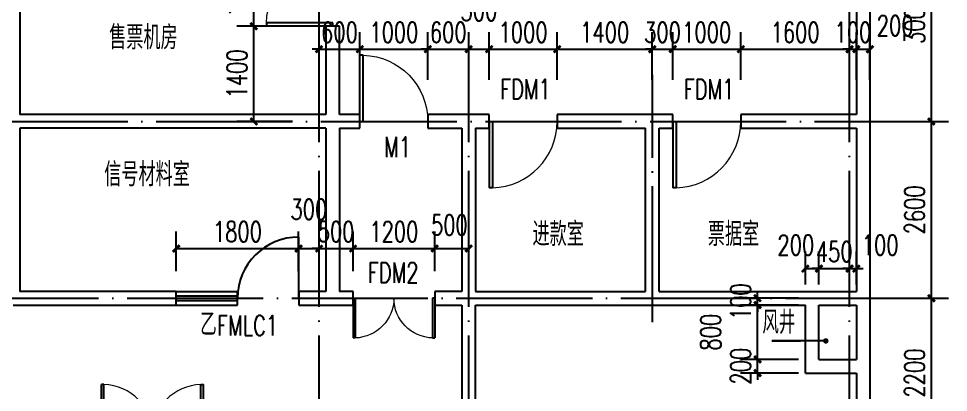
# Model space of a CAD drawing. Extents: x 63793 to 231107, y 20849 to 337643.
# Drawn here: x 154181 to 167852, y 228646 to 234144 of the extents above; entities that cross this region are included whole.
import ezdxf

# ---------------------------------------------------------------- set-up
doc = ezdxf.new("R2010")
doc.units = 0
doc.header["$LTSCALE"] = 1000
doc.header["$MEASUREMENT"] = 0
doc.linetypes.add('DOTE', pattern=[2.42, 2, -0.2, 0.02, -0.2])
for name, color, linetype in [('DIM_LEAD', 3, 'Continuous'), ('DOOR_FIRE', 4, 'Continuous'), ('DOTE', 1, 'DOTE'), ('PUB_DIM', 3, 'Continuous'), ('PUB_TEXT', 7, 'Continuous'), ('WALL', 2, 'Continuous'), ('WINDOW', 4, 'Continuous'), ('WINDOW_TEXT', 7, 'Continuous')]:
    doc.layers.add(name, color=color, linetype=linetype)
doc.styles.add('_TCH_DIM', font='SIMPLEX', dxfattribs={"bigfont": 'GBCBIG'})
doc.styles.add('_TCH_DIM_T3', font='SIMPLEX', dxfattribs={"width": 0.705882, "bigfont": 'GBCBIG'})
doc.styles.add('_TCH_WINDOW', font='SIMPLEX', dxfattribs={"height": 3.5, "bigfont": 'GBCBIG'})
doc.styles.get("Standard").update_dxf_attribs({"font": 'gbenor.shx', "bigfont": 'gbcbig.shx'})
doc.dimstyles.new('_TCH_ARCH&&100', dxfattribs={"dimtxt": 297.5, "dimasz": 100, "dimexe": 250, "dimexo": 300, "dimgap": 100, "dimtad": 1, "dimdec": 0, "dimzin": 0, "dimdsep": 46, "dimtxsty": '_TCH_DIM_T3', "dimblk": 'ARCHTICK', "dimcen": 0.09, "dimclrt": 7, "dimazin": 2, "dimtfac": 1, "dimtdec": 0, "dimtix": 1, "dimtmove": 2, "dimatfit": 3, "dimfxl": 0, "dimtolj": 1, "dimtzin": 0, "dimarcsym": 0})

# ---------------------------------------------------------------- blocks, each defined once
blk = doc.blocks.new('_ArchTick')
at = {"color": 0, "linetype": 'ByBlock', "const_width": 0.4}
blk.add_lwpolyline([(-0.5, -0.5), (0.5, 0.5)], dxfattribs=at)
blk = doc.blocks.new('*D632')
at = {"layer": 'Defpoints', "color": 0, "transparency": 16777216}
for p in [(165046, 229131), (165949, 229131), (165949, 228931)]:
    blk.add_point(p, dxfattribs=at)
at = {"layer": 'PUB_DIM', "color": 0, "lineweight": -2, "transparency": 16777216}
for p, q in [((165649, 229131), (164796, 229131)), ((165046, 229131), (165046, 229231)), ((165046, 228931), (165046, 229131)), ((165649, 228931), (164796, 228931)), ((165046, 228931), (165046, 228831))]:
    blk.add_line(p, q, dxfattribs=at)
at = {"layer": 'PUB_DIM', "color": 0, "lineweight": -2, "transparency": 16777216, "xscale": 100, "yscale": 100, "zscale": 100}
for p, rotation in [((165046, 229131), 270), ((165046, 228931), 90)]:
    blk.add_blockref('_ArchTick', p, dxfattribs=dict(at, rotation=rotation))
at = {"layer": 'PUB_DIM', "color": 7, "transparency": 16777216, "insert": (164797, 229031), "char_height": 297.5, "attachment_point": 5, "rotation": 90, "style": '_TCH_DIM_T3'}
blk.add_mtext('\\A1;200', dxfattribs=at)
blk = doc.blocks.new('*D633')
at = {"layer": 'Defpoints', "color": 0, "transparency": 16777216}
for p in [(165046, 229931), (165949, 229931), (165949, 229131)]:
    blk.add_point(p, dxfattribs=at)
at = {"layer": 'PUB_DIM', "color": 0, "lineweight": -2, "transparency": 16777216}
for p, q in [((165649, 229931), (164796, 229931)), ((165046, 229131), (165046, 229931)), ((165649, 229131), (164796, 229131))]:
    blk.add_line(p, q, dxfattribs=at)
at = {"layer": 'PUB_DIM', "color": 0, "lineweight": -2, "transparency": 16777216, "xscale": 100, "yscale": 100, "zscale": 100}
for p, rotation in [((165046, 229931), 90), ((165046, 229131), 270)]:
    blk.add_blockref('_ArchTick', p, dxfattribs=dict(at, rotation=rotation))
at = {"layer": 'PUB_DIM', "color": 7, "transparency": 16777216, "insert": (164356, 229531), "char_height": 297.5, "attachment_point": 5, "rotation": 90, "style": '_TCH_DIM_T3'}
blk.add_mtext('\\A1;800', dxfattribs=at)
blk = doc.blocks.new('*D634')
at = {"layer": 'Defpoints', "color": 0, "transparency": 16777216}
for p in [(165046, 230031), (165949, 230031), (165949, 229931)]:
    blk.add_point(p, dxfattribs=at)
at = {"layer": 'PUB_DIM', "color": 0, "lineweight": -2, "transparency": 16777216}
for p, q in [((165046, 230031), (165046, 230131)), ((165649, 230031), (164796, 230031)), ((165046, 229931), (165046, 230031)), ((165649, 229931), (164796, 229931)), ((165046, 229931), (165046, 229831))]:
    blk.add_line(p, q, dxfattribs=at)
at = {"layer": 'PUB_DIM', "color": 0, "lineweight": -2, "transparency": 16777216, "xscale": 100, "yscale": 100, "zscale": 100}
for p, rotation in [((165046, 230031), 270), ((165046, 229931), 90)]:
    blk.add_blockref('_ArchTick', p, dxfattribs=dict(at, rotation=rotation))
at = {"layer": 'PUB_DIM', "color": 7, "transparency": 16777216, "insert": (164797, 229981), "char_height": 297.5, "attachment_point": 5, "rotation": 90, "style": '_TCH_DIM_T3'}
blk.add_mtext('\\A1;100', dxfattribs=at)
blk = doc.blocks.new('*D635')
at = {"layer": 'Defpoints', "color": 0, "transparency": 16777216}
for p in [(165949, 230467), (165749, 229931), (165949, 229931)]:
    blk.add_point(p, dxfattribs=at)
at = {"layer": 'PUB_DIM', "color": 0, "lineweight": -2, "transparency": 16777216}
for p, q in [((165749, 230231), (165749, 230717)), ((165949, 230231), (165949, 230717)), ((165749, 230467), (165949, 230467))]:
    blk.add_line(p, q, dxfattribs=at)
at = {"layer": 'PUB_DIM', "color": 0, "lineweight": -2, "transparency": 16777216, "xscale": 100, "yscale": 100, "zscale": 100, "rotation": 180}
blk.add_blockref('_ArchTick', (165749, 230467), dxfattribs=at)
at = {"layer": 'PUB_DIM', "color": 0, "lineweight": -2, "transparency": 16777216, "xscale": 100, "yscale": 100, "zscale": 100}
blk.add_blockref('_ArchTick', (165949, 230467), dxfattribs=at)
at = {"layer": 'PUB_DIM', "color": 7, "transparency": 16777216, "insert": (165609, 230812), "char_height": 297.5, "attachment_point": 5, "style": '_TCH_DIM_T3'}
blk.add_mtext('\\A1;200', dxfattribs=at)
blk = doc.blocks.new('*D636')
at = {"layer": 'Defpoints', "color": 0, "transparency": 16777216}
for p in [(166399, 230467), (165949, 229931), (166399, 229931)]:
    blk.add_point(p, dxfattribs=at)
at = {"layer": 'PUB_DIM', "color": 0, "lineweight": -2, "transparency": 16777216}
for p, q in [((165949, 230231), (165949, 230717)), ((166399, 230231), (166399, 230717)), ((165949, 230467), (165849, 230467)), ((165949, 230467), (166399, 230467)), ((166399, 230467), (166499, 230467))]:
    blk.add_line(p, q, dxfattribs=at)
at = {"layer": 'PUB_DIM', "color": 0, "lineweight": -2, "transparency": 16777216, "xscale": 100, "yscale": 100, "zscale": 100}
blk.add_blockref('_ArchTick', (165949, 230467), dxfattribs=at)
at = {"layer": 'PUB_DIM', "color": 0, "lineweight": -2, "transparency": 16777216, "xscale": 100, "yscale": 100, "zscale": 100, "rotation": 180}
blk.add_blockref('_ArchTick', (166399, 230467), dxfattribs=at)
at = {"layer": 'PUB_DIM', "color": 7, "transparency": 16777216, "insert": (166174, 230716), "char_height": 297.5, "attachment_point": 5, "style": '_TCH_DIM_T3'}
blk.add_mtext('\\A1;450', dxfattribs=at)
blk = doc.blocks.new('*D637')
at = {"layer": 'Defpoints', "color": 0, "transparency": 16777216}
for p in [(166499, 230467), (166399, 229931), (166499, 229931)]:
    blk.add_point(p, dxfattribs=at)
at = {"layer": 'PUB_DIM', "color": 0, "lineweight": -2, "transparency": 16777216}
for p, q in [((166399, 230231), (166399, 230717)), ((166499, 230231), (166499, 230717)), ((166399, 230467), (166299, 230467)), ((166399, 230467), (166499, 230467)), ((166499, 230467), (166599, 230467))]:
    blk.add_line(p, q, dxfattribs=at)
at = {"layer": 'PUB_DIM', "color": 0, "lineweight": -2, "transparency": 16777216, "xscale": 100, "yscale": 100, "zscale": 100}
blk.add_blockref('_ArchTick', (166399, 230467), dxfattribs=at)
at = {"layer": 'PUB_DIM', "color": 0, "lineweight": -2, "transparency": 16777216, "xscale": 100, "yscale": 100, "zscale": 100, "rotation": 180}
blk.add_blockref('_ArchTick', (166499, 230467), dxfattribs=at)
at = {"layer": 'PUB_DIM', "color": 7, "transparency": 16777216, "insert": (166849, 230812), "char_height": 297.5, "attachment_point": 5, "style": '_TCH_DIM_T3'}
blk.add_mtext('\\A1;100', dxfattribs=at)
blk = doc.blocks.new('*D1128')
at = {"layer": 'Defpoints', "color": 0, "transparency": 16777216}
for p in [(158299, 230762), (156499, 230131), (158299, 230131)]:
    blk.add_point(p, dxfattribs=at)
at = {"layer": 'PUB_DIM', "color": 0, "lineweight": -2, "transparency": 16777216}
for p, q in [((156499, 230431), (156499, 231012)), ((158299, 230431), (158299, 231012)), ((156499, 230762), (158299, 230762))]:
    blk.add_line(p, q, dxfattribs=at)
at = {"layer": 'PUB_DIM', "color": 0, "lineweight": -2, "transparency": 16777216, "xscale": 100, "yscale": 100, "zscale": 100, "rotation": 180}
blk.add_blockref('_ArchTick', (156499, 230762), dxfattribs=at)
at = {"layer": 'PUB_DIM', "color": 0, "lineweight": -2, "transparency": 16777216, "xscale": 100, "yscale": 100, "zscale": 100}
blk.add_blockref('_ArchTick', (158299, 230762), dxfattribs=at)
at = {"layer": 'PUB_DIM', "color": 7, "transparency": 16777216, "insert": (157399, 231011), "char_height": 297.5, "attachment_point": 5, "style": '_TCH_DIM_T3'}
blk.add_mtext('\\A1;1800', dxfattribs=at)
blk = doc.blocks.new('*D1129')
at = {"layer": 'Defpoints', "color": 0, "transparency": 16777216}
for p in [(158599, 230762), (158299, 230131), (158599, 230131)]:
    blk.add_point(p, dxfattribs=at)
at = {"layer": 'PUB_DIM', "color": 0, "lineweight": -2, "transparency": 16777216}
for p, q in [((158299, 230431), (158299, 231012)), ((158599, 230431), (158599, 231012)), ((158299, 230762), (158599, 230762))]:
    blk.add_line(p, q, dxfattribs=at)
at = {"layer": 'PUB_DIM', "color": 0, "lineweight": -2, "transparency": 16777216, "xscale": 100, "yscale": 100, "zscale": 100, "rotation": 180}
blk.add_blockref('_ArchTick', (158299, 230762), dxfattribs=at)
at = {"layer": 'PUB_DIM', "color": 0, "lineweight": -2, "transparency": 16777216, "xscale": 100, "yscale": 100, "zscale": 100}
blk.add_blockref('_ArchTick', (158599, 230762), dxfattribs=at)
at = {"layer": 'PUB_DIM', "color": 7, "transparency": 16777216, "insert": (158449, 231337), "char_height": 297.5, "attachment_point": 5, "style": '_TCH_DIM_T3'}
blk.add_mtext('\\A1;300', dxfattribs=at)
blk = doc.blocks.new('*D1130')
at = {"layer": 'Defpoints', "color": 0, "transparency": 16777216}
for p in [(159099, 230762), (158599, 230131), (159099, 230131)]:
    blk.add_point(p, dxfattribs=at)
at = {"layer": 'PUB_DIM', "color": 0, "lineweight": -2, "transparency": 16777216}
for p, q in [((158599, 230431), (158599, 231012)), ((159099, 230431), (159099, 231012)), ((158599, 230762), (158499, 230762)), ((158599, 230762), (159099, 230762)), ((159099, 230762), (159199, 230762))]:
    blk.add_line(p, q, dxfattribs=at)
at = {"layer": 'PUB_DIM', "color": 0, "lineweight": -2, "transparency": 16777216, "xscale": 100, "yscale": 100, "zscale": 100}
blk.add_blockref('_ArchTick', (158599, 230762), dxfattribs=at)
at = {"layer": 'PUB_DIM', "color": 0, "lineweight": -2, "transparency": 16777216, "xscale": 100, "yscale": 100, "zscale": 100, "rotation": 180}
blk.add_blockref('_ArchTick', (159099, 230762), dxfattribs=at)
at = {"layer": 'PUB_DIM', "color": 7, "transparency": 16777216, "insert": (158849, 231011), "char_height": 297.5, "attachment_point": 5, "style": '_TCH_DIM_T3'}
blk.add_mtext('\\A1;500', dxfattribs=at)
blk = doc.blocks.new('*D1131')
at = {"layer": 'Defpoints', "color": 0, "transparency": 16777216}
for p in [(160299, 230762), (159099, 230131), (160299, 230131)]:
    blk.add_point(p, dxfattribs=at)
at = {"layer": 'PUB_DIM', "color": 0, "lineweight": -2, "transparency": 16777216}
for p, q in [((159099, 230431), (159099, 231012)), ((160299, 230431), (160299, 231012)), ((159099, 230762), (160299, 230762))]:
    blk.add_line(p, q, dxfattribs=at)
at = {"layer": 'PUB_DIM', "color": 0, "lineweight": -2, "transparency": 16777216, "xscale": 100, "yscale": 100, "zscale": 100, "rotation": 180}
blk.add_blockref('_ArchTick', (159099, 230762), dxfattribs=at)
at = {"layer": 'PUB_DIM', "color": 0, "lineweight": -2, "transparency": 16777216, "xscale": 100, "yscale": 100, "zscale": 100}
blk.add_blockref('_ArchTick', (160299, 230762), dxfattribs=at)
at = {"layer": 'PUB_DIM', "color": 7, "transparency": 16777216, "insert": (159699, 231011), "char_height": 297.5, "attachment_point": 5, "style": '_TCH_DIM_T3'}
blk.add_mtext('\\A1;1200', dxfattribs=at)
blk = doc.blocks.new('*D1132')
at = {"layer": 'Defpoints', "color": 0, "transparency": 16777216}
for p in [(160799, 230762), (160299, 230131), (160799, 230131)]:
    blk.add_point(p, dxfattribs=at)
at = {"layer": 'PUB_DIM', "color": 0, "lineweight": -2, "transparency": 16777216}
for p, q in [((160299, 230431), (160299, 231012)), ((160799, 230431), (160799, 231012)), ((160299, 230762), (160799, 230762))]:
    blk.add_line(p, q, dxfattribs=at)
at = {"layer": 'PUB_DIM', "color": 0, "lineweight": -2, "transparency": 16777216, "xscale": 100, "yscale": 100, "zscale": 100, "rotation": 180}
blk.add_blockref('_ArchTick', (160299, 230762), dxfattribs=at)
at = {"layer": 'PUB_DIM', "color": 0, "lineweight": -2, "transparency": 16777216, "xscale": 100, "yscale": 100, "zscale": 100}
blk.add_blockref('_ArchTick', (160799, 230762), dxfattribs=at)
at = {"layer": 'PUB_DIM', "color": 7, "transparency": 16777216, "insert": (160515, 231107), "char_height": 297.5, "attachment_point": 5, "style": '_TCH_DIM_T3'}
blk.add_mtext('\\A1;500', dxfattribs=at)
blk = doc.blocks.new('*D1133')
at = {"layer": 'Defpoints', "color": 0, "transparency": 16777216}
for p in [(157640, 234031), (158510, 234031), (158510, 232631)]:
    blk.add_point(p, dxfattribs=at)
at = {"layer": 'PUB_DIM', "color": 0, "lineweight": -2, "transparency": 16777216}
for p, q in [((158210, 234031), (157390, 234031)), ((157640, 232631), (157640, 234031)), ((158210, 232631), (157390, 232631))]:
    blk.add_line(p, q, dxfattribs=at)
at = {"layer": 'PUB_DIM', "color": 0, "lineweight": -2, "transparency": 16777216, "xscale": 100, "yscale": 100, "zscale": 100}
for p, rotation in [((157640, 234031), 90), ((157640, 232631), 270)]:
    blk.add_blockref('_ArchTick', p, dxfattribs=dict(at, rotation=rotation))
at = {"layer": 'PUB_DIM', "color": 7, "transparency": 16777216, "insert": (157391, 233331), "char_height": 297.5, "attachment_point": 5, "rotation": 90, "style": '_TCH_DIM_T3'}
blk.add_mtext('\\A1;1400', dxfattribs=at)
blk = doc.blocks.new('*D1134')
at = {"layer": 'Defpoints', "color": 0, "transparency": 16777216}
for p in [(157640, 235031), (158510, 235031), (158510, 234031)]:
    blk.add_point(p, dxfattribs=at)
at = {"layer": 'PUB_DIM', "color": 0, "lineweight": -2, "transparency": 16777216}
for p, q in [((158210, 235031), (157390, 235031)), ((157640, 234031), (157640, 235031)), ((158210, 234031), (157390, 234031))]:
    blk.add_line(p, q, dxfattribs=at)
at = {"layer": 'PUB_DIM', "color": 0, "lineweight": -2, "transparency": 16777216, "xscale": 100, "yscale": 100, "zscale": 100}
for p, rotation in [((157640, 235031), 90), ((157640, 234031), 270)]:
    blk.add_blockref('_ArchTick', p, dxfattribs=dict(at, rotation=rotation))
at = {"layer": 'PUB_DIM', "color": 7, "transparency": 16777216, "insert": (157391, 234531), "char_height": 297.5, "attachment_point": 5, "rotation": 90, "style": '_TCH_DIM_T3'}
blk.add_mtext('\\A1;1000', dxfattribs=at)
blk = doc.blocks.new('*D1138')
at = {"layer": 'Defpoints', "color": 0, "transparency": 16777216}
for p in [(159199, 233694), (158599, 232945), (159199, 232945)]:
    blk.add_point(p, dxfattribs=at)
at = {"layer": 'PUB_DIM', "color": 0, "lineweight": -2, "transparency": 16777216}
for p, q in [((158599, 233245), (158599, 233944)), ((159199, 233245), (159199, 233944)), ((158599, 233694), (158499, 233694)), ((158599, 233694), (159199, 233694)), ((159199, 233694), (159299, 233694))]:
    blk.add_line(p, q, dxfattribs=at)
at = {"layer": 'PUB_DIM', "color": 0, "lineweight": -2, "transparency": 16777216, "xscale": 100, "yscale": 100, "zscale": 100}
blk.add_blockref('_ArchTick', (158599, 233694), dxfattribs=at)
at = {"layer": 'PUB_DIM', "color": 0, "lineweight": -2, "transparency": 16777216, "xscale": 100, "yscale": 100, "zscale": 100, "rotation": 180}
blk.add_blockref('_ArchTick', (159199, 233694), dxfattribs=at)
at = {"layer": 'PUB_DIM', "color": 7, "transparency": 16777216, "insert": (158899, 233943), "char_height": 297.5, "attachment_point": 5, "style": '_TCH_DIM_T3'}
blk.add_mtext('\\A1;600', dxfattribs=at)
blk = doc.blocks.new('*D1139')
at = {"layer": 'Defpoints', "color": 0, "transparency": 16777216}
for p in [(160199, 233694), (159199, 232945), (160199, 232945)]:
    blk.add_point(p, dxfattribs=at)
at = {"layer": 'PUB_DIM', "color": 0, "lineweight": -2, "transparency": 16777216}
for p, q in [((159199, 233245), (159199, 233944)), ((160199, 233245), (160199, 233944)), ((159199, 233694), (160199, 233694))]:
    blk.add_line(p, q, dxfattribs=at)
at = {"layer": 'PUB_DIM', "color": 0, "lineweight": -2, "transparency": 16777216, "xscale": 100, "yscale": 100, "zscale": 100, "rotation": 180}
blk.add_blockref('_ArchTick', (159199, 233694), dxfattribs=at)
at = {"layer": 'PUB_DIM', "color": 0, "lineweight": -2, "transparency": 16777216, "xscale": 100, "yscale": 100, "zscale": 100}
blk.add_blockref('_ArchTick', (160199, 233694), dxfattribs=at)
at = {"layer": 'PUB_DIM', "color": 7, "transparency": 16777216, "insert": (159699, 233943), "char_height": 297.5, "attachment_point": 5, "style": '_TCH_DIM_T3'}
blk.add_mtext('\\A1;1000', dxfattribs=at)
blk = doc.blocks.new('*D1140')
at = {"layer": 'Defpoints', "color": 0, "transparency": 16777216}
for p in [(160799, 233694), (160199, 232945), (160799, 232945)]:
    blk.add_point(p, dxfattribs=at)
at = {"layer": 'PUB_DIM', "color": 0, "lineweight": -2, "transparency": 16777216}
for p, q in [((160199, 233245), (160199, 233944)), ((160799, 233245), (160799, 233944)), ((160199, 233694), (160099, 233694)), ((160199, 233694), (160799, 233694)), ((160799, 233694), (160899, 233694))]:
    blk.add_line(p, q, dxfattribs=at)
at = {"layer": 'PUB_DIM', "color": 0, "lineweight": -2, "transparency": 16777216, "xscale": 100, "yscale": 100, "zscale": 100}
blk.add_blockref('_ArchTick', (160199, 233694), dxfattribs=at)
at = {"layer": 'PUB_DIM', "color": 0, "lineweight": -2, "transparency": 16777216, "xscale": 100, "yscale": 100, "zscale": 100, "rotation": 180}
blk.add_blockref('_ArchTick', (160799, 233694), dxfattribs=at)
at = {"layer": 'PUB_DIM', "color": 7, "transparency": 16777216, "insert": (160499, 233943), "char_height": 297.5, "attachment_point": 5, "style": '_TCH_DIM_T3'}
blk.add_mtext('\\A1;600', dxfattribs=at)
blk = doc.blocks.new('*D1141')
at = {"layer": 'Defpoints', "color": 0, "transparency": 16777216}
for p in [(161099, 233694), (160799, 232945), (161099, 232945)]:
    blk.add_point(p, dxfattribs=at)
at = {"layer": 'PUB_DIM', "color": 0, "lineweight": -2, "transparency": 16777216}
for p, q in [((160799, 233245), (160799, 233944)), ((161099, 233245), (161099, 233944)), ((160799, 233694), (161099, 233694))]:
    blk.add_line(p, q, dxfattribs=at)
at = {"layer": 'PUB_DIM', "color": 0, "lineweight": -2, "transparency": 16777216, "xscale": 100, "yscale": 100, "zscale": 100, "rotation": 180}
blk.add_blockref('_ArchTick', (160799, 233694), dxfattribs=at)
at = {"layer": 'PUB_DIM', "color": 0, "lineweight": -2, "transparency": 16777216, "xscale": 100, "yscale": 100, "zscale": 100}
blk.add_blockref('_ArchTick', (161099, 233694), dxfattribs=at)
at = {"layer": 'PUB_DIM', "color": 7, "transparency": 16777216, "insert": (160949, 234261), "char_height": 297.5, "attachment_point": 5, "style": '_TCH_DIM_T3'}
blk.add_mtext('\\A1;300', dxfattribs=at)
blk = doc.blocks.new('*D1142')
at = {"layer": 'Defpoints', "color": 0, "transparency": 16777216}
for p in [(162099, 233694), (161099, 232945), (162099, 232945)]:
    blk.add_point(p, dxfattribs=at)
at = {"layer": 'PUB_DIM', "color": 0, "lineweight": -2, "transparency": 16777216}
for p, q in [((161099, 233245), (161099, 233944)), ((162099, 233245), (162099, 233944)), ((161099, 233694), (162099, 233694))]:
    blk.add_line(p, q, dxfattribs=at)
at = {"layer": 'PUB_DIM', "color": 0, "lineweight": -2, "transparency": 16777216, "xscale": 100, "yscale": 100, "zscale": 100, "rotation": 180}
blk.add_blockref('_ArchTick', (161099, 233694), dxfattribs=at)
at = {"layer": 'PUB_DIM', "color": 0, "lineweight": -2, "transparency": 16777216, "xscale": 100, "yscale": 100, "zscale": 100}
blk.add_blockref('_ArchTick', (162099, 233694), dxfattribs=at)
at = {"layer": 'PUB_DIM', "color": 7, "transparency": 16777216, "insert": (161599, 233943), "char_height": 297.5, "attachment_point": 5, "style": '_TCH_DIM_T3'}
blk.add_mtext('\\A1;1000', dxfattribs=at)
blk = doc.blocks.new('*D1143')
at = {"layer": 'Defpoints', "color": 0, "transparency": 16777216}
for p in [(163499, 233694), (162099, 232945), (163499, 232945)]:
    blk.add_point(p, dxfattribs=at)
at = {"layer": 'PUB_DIM', "color": 0, "lineweight": -2, "transparency": 16777216}
for p, q in [((162099, 233245), (162099, 233944)), ((163499, 233245), (163499, 233944)), ((162099, 233694), (163499, 233694))]:
    blk.add_line(p, q, dxfattribs=at)
at = {"layer": 'PUB_DIM', "color": 0, "lineweight": -2, "transparency": 16777216, "xscale": 100, "yscale": 100, "zscale": 100, "rotation": 180}
blk.add_blockref('_ArchTick', (162099, 233694), dxfattribs=at)
at = {"layer": 'PUB_DIM', "color": 0, "lineweight": -2, "transparency": 16777216, "xscale": 100, "yscale": 100, "zscale": 100}
blk.add_blockref('_ArchTick', (163499, 233694), dxfattribs=at)
at = {"layer": 'PUB_DIM', "color": 7, "transparency": 16777216, "insert": (162799, 233943), "char_height": 297.5, "attachment_point": 5, "style": '_TCH_DIM_T3'}
blk.add_mtext('\\A1;1400', dxfattribs=at)
blk = doc.blocks.new('*D1144')
at = {"layer": 'Defpoints', "color": 0, "transparency": 16777216}
for p in [(163799, 233694), (163499, 232945), (163799, 232945)]:
    blk.add_point(p, dxfattribs=at)
at = {"layer": 'PUB_DIM', "color": 0, "lineweight": -2, "transparency": 16777216}
for p, q in [((163499, 233245), (163499, 233944)), ((163799, 233245), (163799, 233944)), ((163499, 233694), (163399, 233694)), ((163499, 233694), (163799, 233694)), ((163799, 233694), (163899, 233694))]:
    blk.add_line(p, q, dxfattribs=at)
at = {"layer": 'PUB_DIM', "color": 0, "lineweight": -2, "transparency": 16777216, "xscale": 100, "yscale": 100, "zscale": 100}
blk.add_blockref('_ArchTick', (163499, 233694), dxfattribs=at)
at = {"layer": 'PUB_DIM', "color": 0, "lineweight": -2, "transparency": 16777216, "xscale": 100, "yscale": 100, "zscale": 100, "rotation": 180}
blk.add_blockref('_ArchTick', (163799, 233694), dxfattribs=at)
at = {"layer": 'PUB_DIM', "color": 7, "transparency": 16777216, "insert": (163649, 233943), "char_height": 297.5, "attachment_point": 5, "style": '_TCH_DIM_T3'}
blk.add_mtext('\\A1;300', dxfattribs=at)
blk = doc.blocks.new('*D1145')
at = {"layer": 'Defpoints', "color": 0, "transparency": 16777216}
for p in [(164799, 233694), (163799, 232945), (164799, 232945)]:
    blk.add_point(p, dxfattribs=at)
at = {"layer": 'PUB_DIM', "color": 0, "lineweight": -2, "transparency": 16777216}
for p, q in [((163799, 233245), (163799, 233944)), ((164799, 233245), (164799, 233944)), ((163799, 233694), (164799, 233694))]:
    blk.add_line(p, q, dxfattribs=at)
at = {"layer": 'PUB_DIM', "color": 0, "lineweight": -2, "transparency": 16777216, "xscale": 100, "yscale": 100, "zscale": 100, "rotation": 180}
blk.add_blockref('_ArchTick', (163799, 233694), dxfattribs=at)
at = {"layer": 'PUB_DIM', "color": 0, "lineweight": -2, "transparency": 16777216, "xscale": 100, "yscale": 100, "zscale": 100}
blk.add_blockref('_ArchTick', (164799, 233694), dxfattribs=at)
at = {"layer": 'PUB_DIM', "color": 7, "transparency": 16777216, "insert": (164299, 233943), "char_height": 297.5, "attachment_point": 5, "style": '_TCH_DIM_T3'}
blk.add_mtext('\\A1;1000', dxfattribs=at)
blk = doc.blocks.new('*D1146')
at = {"layer": 'Defpoints', "color": 0, "transparency": 16777216}
for p in [(166399, 233694), (164799, 232945), (166399, 232945)]:
    blk.add_point(p, dxfattribs=at)
at = {"layer": 'PUB_DIM', "color": 0, "lineweight": -2, "transparency": 16777216}
for p, q in [((164799, 233245), (164799, 233944)), ((166399, 233245), (166399, 233944)), ((164799, 233694), (166399, 233694))]:
    blk.add_line(p, q, dxfattribs=at)
at = {"layer": 'PUB_DIM', "color": 0, "lineweight": -2, "transparency": 16777216, "xscale": 100, "yscale": 100, "zscale": 100, "rotation": 180}
blk.add_blockref('_ArchTick', (164799, 233694), dxfattribs=at)
at = {"layer": 'PUB_DIM', "color": 0, "lineweight": -2, "transparency": 16777216, "xscale": 100, "yscale": 100, "zscale": 100}
blk.add_blockref('_ArchTick', (166399, 233694), dxfattribs=at)
at = {"layer": 'PUB_DIM', "color": 7, "transparency": 16777216, "insert": (165599, 233943), "char_height": 297.5, "attachment_point": 5, "style": '_TCH_DIM_T3'}
blk.add_mtext('\\A1;1600', dxfattribs=at)
blk = doc.blocks.new('*D1147')
at = {"layer": 'Defpoints', "color": 0, "transparency": 16777216}
for p in [(166499, 233694), (166399, 232945), (166499, 232945)]:
    blk.add_point(p, dxfattribs=at)
at = {"layer": 'PUB_DIM', "color": 0, "lineweight": -2, "transparency": 16777216}
for p, q in [((166399, 233245), (166399, 233944)), ((166499, 233245), (166499, 233944)), ((166399, 233694), (166299, 233694)), ((166399, 233694), (166499, 233694)), ((166499, 233694), (166599, 233694))]:
    blk.add_line(p, q, dxfattribs=at)
at = {"layer": 'PUB_DIM', "color": 0, "lineweight": -2, "transparency": 16777216, "xscale": 100, "yscale": 100, "zscale": 100}
blk.add_blockref('_ArchTick', (166399, 233694), dxfattribs=at)
at = {"layer": 'PUB_DIM', "color": 0, "lineweight": -2, "transparency": 16777216, "xscale": 100, "yscale": 100, "zscale": 100, "rotation": 180}
blk.add_blockref('_ArchTick', (166499, 233694), dxfattribs=at)
at = {"layer": 'PUB_DIM', "color": 7, "transparency": 16777216, "insert": (166449, 233943), "char_height": 297.5, "attachment_point": 5, "style": '_TCH_DIM_T3'}
blk.add_mtext('\\A1;100', dxfattribs=at)
blk = doc.blocks.new('*D1148')
at = {"layer": 'Defpoints', "color": 0, "transparency": 16777216}
for p in [(166699, 233694), (166499, 232945), (166699, 232945)]:
    blk.add_point(p, dxfattribs=at)
at = {"layer": 'PUB_DIM', "color": 0, "lineweight": -2, "transparency": 16777216}
for p, q in [((166499, 233245), (166499, 233944)), ((166699, 233245), (166699, 233944)), ((166499, 233694), (166699, 233694))]:
    blk.add_line(p, q, dxfattribs=at)
at = {"layer": 'PUB_DIM', "color": 0, "lineweight": -2, "transparency": 16777216, "xscale": 100, "yscale": 100, "zscale": 100, "rotation": 180}
blk.add_blockref('_ArchTick', (166499, 233694), dxfattribs=at)
at = {"layer": 'PUB_DIM', "color": 0, "lineweight": -2, "transparency": 16777216, "xscale": 100, "yscale": 100, "zscale": 100}
blk.add_blockref('_ArchTick', (166699, 233694), dxfattribs=at)
at = {"layer": 'PUB_DIM', "color": 7, "transparency": 16777216, "insert": (167069, 234039), "char_height": 297.5, "attachment_point": 5, "style": '_TCH_DIM_T3'}
blk.add_mtext('\\A1;200', dxfattribs=at)
blk = doc.blocks.new('*D1268')
at = {"layer": 'Defpoints', "color": 0, "transparency": 16777216}
for p in [(166794, 235631), (167602, 235631), (166794, 232631)]:
    blk.add_point(p, dxfattribs=at)
at = {"layer": 'PUB_DIM', "color": 0, "lineweight": -2, "transparency": 16777216}
for p, q in [((167094, 235631), (167852, 235631)), ((167602, 232631), (167602, 235631)), ((167094, 232631), (167852, 232631))]:
    blk.add_line(p, q, dxfattribs=at)
at = {"layer": 'PUB_DIM', "color": 0, "lineweight": -2, "transparency": 16777216, "xscale": 100, "yscale": 100, "zscale": 100}
for p, rotation in [((167602, 235631), 90), ((167602, 232631), 270)]:
    blk.add_blockref('_ArchTick', p, dxfattribs=dict(at, rotation=rotation))
at = {"layer": 'PUB_DIM', "color": 7, "transparency": 16777216, "insert": (167354, 234131), "char_height": 297.5, "attachment_point": 5, "rotation": 90, "style": '_TCH_DIM_T3'}
blk.add_mtext('\\A1;3000', dxfattribs=at)
blk = doc.blocks.new('*D1269')
at = {"layer": 'Defpoints', "color": 0, "transparency": 16777216}
for p in [(166794, 232631), (167602, 232631), (166794, 230031)]:
    blk.add_point(p, dxfattribs=at)
at = {"layer": 'PUB_DIM', "color": 0, "lineweight": -2, "transparency": 16777216}
for p, q in [((167094, 232631), (167852, 232631)), ((167602, 230031), (167602, 232631)), ((167094, 230031), (167852, 230031))]:
    blk.add_line(p, q, dxfattribs=at)
at = {"layer": 'PUB_DIM', "color": 0, "lineweight": -2, "transparency": 16777216, "xscale": 100, "yscale": 100, "zscale": 100}
for p, rotation in [((167602, 232631), 90), ((167602, 230031), 270)]:
    blk.add_blockref('_ArchTick', p, dxfattribs=dict(at, rotation=rotation))
at = {"layer": 'PUB_DIM', "color": 7, "transparency": 16777216, "insert": (167354, 231331), "char_height": 297.5, "attachment_point": 5, "rotation": 90, "style": '_TCH_DIM_T3'}
blk.add_mtext('\\A1;2600', dxfattribs=at)
blk = doc.blocks.new('*D1270')
at = {"layer": 'Defpoints', "color": 0, "transparency": 16777216}
for p in [(166794, 230031), (167602, 230031), (166794, 227831)]:
    blk.add_point(p, dxfattribs=at)
at = {"layer": 'PUB_DIM', "color": 0, "lineweight": -2, "transparency": 16777216}
for p, q in [((167094, 230031), (167852, 230031)), ((167602, 227831), (167602, 230031)), ((167094, 227831), (167852, 227831))]:
    blk.add_line(p, q, dxfattribs=at)
at = {"layer": 'PUB_DIM', "color": 0, "lineweight": -2, "transparency": 16777216, "xscale": 100, "yscale": 100, "zscale": 100}
for p, rotation in [((167602, 230031), 90), ((167602, 227831), 270)]:
    blk.add_blockref('_ArchTick', p, dxfattribs=dict(at, rotation=rotation))
at = {"layer": 'PUB_DIM', "color": 7, "transparency": 16777216, "insert": (167354, 228931), "char_height": 297.5, "attachment_point": 5, "rotation": 90, "style": '_TCH_DIM_T3'}
blk.add_mtext('\\A1;2200', dxfattribs=at)
blk = doc.blocks.new('$DorLib2D$00000001')
for p, q in [((0.45, 0.975), (0.5, 0.975)), ((0.45, 0), (0.45, 0.975)), ((0.5, 0), (0.5, 0.975)), ((0.5, 0), (0.45, 0))]:
    blk.add_line(p, q)
at = {"lineweight": 13}
blk.add_arc((0.475, 0), 0.975, 91.4693, 180, dxfattribs=at)
blk = doc.blocks.new('$DorLib2D$00000002')
for p, q in [((-0.5, 0), (-0.5, 0.4875)), ((-0.475, 0.4875), (-0.5, 0.4875)), ((-0.475, 0), (-0.475, 0.4875)), ((0.475, 0), (0.475, 0.4875)), ((0.475, 0.4875), (0.5, 0.4875)), ((0.5, 0), (0.5, 0.4875)), ((-0.5, 0), (-0.475, 0)), ((0.5, 0), (0.475, 0))]:
    blk.add_line(p, q)
at = {"lineweight": 13}
for centre, start, end in [((-0.4875, 0), 0, 88.53072), ((0.4875, 0), 91.46928, 180)]:
    blk.add_arc(centre, 0.4875, start, end, dxfattribs=at)

msp = doc.modelspace()

# ---------------------------------------------------------------- linework, layer by layer
at = {"layer": 'DIM_LEAD'}
for p, q in [((166049.5, 229402.8), (165257.9, 229402.8)), ((165257.9, 229402.8), (165678.7, 229402.8))]:
    msp.add_line(p, q, dxfattribs=at)
at = {"layer": 'DIM_LEAD', "const_width": 40}
msp.add_lwpolyline([(166069.5, 229402.8, 1), (166029.5, 229402.8, 1)], format="xyb", close=True, dxfattribs=at)
at = {"layer": 'DOTE'}
for p, q in [((158599.3, 217804.9), (158599.3, 243987.7)), ((166399.3, 217804.9), (166399.3, 243631.2)), ((160799.3, 217804.9), (160799.3, 233416)), ((163499.3, 229677.7), (163499.3, 233315.4)), ((153785.4, 232631.2), (167625.6, 232631.2)), ((138837, 230031.2), (167413.1, 230031.2))]:
    msp.add_line(p, q, dxfattribs=at)
at = {"layer": 'WALL'}
for p, q in [((154199.5, 235731.2), (154199.5, 232731.2)), ((166499.3, 235131.2), (166499.3, 232731.2)), ((166699.3, 235131.2), (166699.3, 232631.2)), ((158899.3, 234031.3), (158699.3, 234031.3)), ((158699.3, 234031.3), (158699.3, 232731.2)), ((158899.3, 232731.2), (158899.3, 234031.3)), ((158699.3, 232731.2), (154199.5, 232731.2)), ((159199, 232731.2), (158899.3, 232731.2)), ((159199, 232531.2), (159199, 232731.2)), ((160799.3, 232731.2), (160199, 232731.2)), ((160199, 232731.2), (160199, 232531.2)), ((161099.3, 232731.2), (160799.3, 232731.2)), ((161099.3, 232531.2), (161099.3, 232731.2)), ((163499.3, 232731.2), (162099.3, 232731.2)), ((162099.3, 232731.2), (162099.3, 232531.2)), ((163799, 232731.2), (163499.3, 232731.2)), ((163799, 232531.2), (163799, 232731.2)), ((166499.3, 232731.2), (164799, 232731.2)), ((164799, 232731.2), (164799, 232531.2)), ((166699.3, 232631.2), (166699.3, 230031.2)), ((154199.5, 232531.2), (154199.3, 230131.2)), ((158699.3, 232531.2), (154199.5, 232531.2)), ((158699.3, 232531.2), (158699.3, 230131.2)), ((158899.3, 232531.2), (158899.3, 230131.2)), ((158899.3, 232531.2), (159199, 232531.2)), ((160199, 232531.2), (160699.3, 232531.2)), ((160699.3, 232531.2), (160699.3, 230131.2)), ((160899.3, 232531.2), (160899.3, 230131.2)), ((160899.3, 232531.2), (161099.3, 232531.2)), ((162099.3, 232531.2), (163399.3, 232531.2)), ((163399.3, 230131.2), (163399.3, 232531.2)), ((163599.3, 232531.2), (163799, 232531.2)), ((163599.3, 230131.2), (163599.3, 232531.2)), ((164799, 232531.2), (166499.3, 232531.2)), ((166499.3, 232531.2), (166499.3, 230131.2)), ((156499.3, 230131.2), (154199.3, 230131.2)), ((156499.3, 229931.2), (156499.3, 230131.2)), ((158699.3, 230131.2), (158299.3, 230131.2)), ((158299.3, 230131.2), (158299.3, 229931.2)), ((159099.3, 230131.2), (158899.3, 230131.2)), ((159099.3, 229931.2), (159099.3, 230131.2)), ((160699.3, 230131.2), (160299.3, 230131.2)), ((160299.3, 230131.2), (160299.3, 229931.2)), ((160899.3, 230131.2), (163399.3, 230131.2)), ((163599.3, 230131.2), (165849.3, 230131.2)), ((165849.3, 230131.2), (166499.3, 230131.2)), ((166699.3, 230031.2), (166699.3, 229031.2)), ((154099.2, 229931.2), (156499.3, 229931.2)), ((158299.3, 229931.2), (158799.3, 229931.2)), ((158799.3, 229931.2), (159099.3, 229931.2)), ((160299.3, 229931.2), (160699.3, 229931.2)), ((160699.3, 229931.2), (160699.3, 228131)), ((160899.3, 228131), (160899.3, 229931.2)), ((160899.3, 229931.2), (163499.3, 229931.2)), ((163499.3, 229931.2), (165749.3, 229931.2)), ((165749.3, 228931.2), (165749.3, 229931.2)), ((165949.3, 229131.2), (165949.3, 229931.2)), ((165949.3, 229931.2), (166499.3, 229931.2)), ((166499.3, 229931.2), (166499.3, 229131.2)), ((165949.3, 229131.2), (166499.3, 229131.2)), ((166699.3, 229031.2), (166699.3, 228131.2)), ((165749.3, 228931.2), (166499.3, 228931.2)), ((166499.3, 228931.2), (166499.3, 228131.2))]:
    msp.add_line(p, q, dxfattribs=at)
at = {"layer": 'WINDOW'}
for p, q in [((158299.3, 230031.2), (158299.3, 230931.2)), ((156499.3, 230131.2), (157399.3, 230131.2)), ((157399.3, 229931.2), (157399.3, 230131.2)), ((156499.3, 230064.5), (157399.3, 230064.5)), ((156499.3, 229997.8), (157399.3, 229997.8)), ((156499.3, 229931.2), (157399.3, 229931.2))]:
    msp.add_line(p, q, dxfattribs=at)
msp.add_arc((158299.3, 230031.2), 900, 90, 180, dxfattribs=at)

# ---------------------------------------------------------------- block references
at = {"layer": 'DOOR_FIRE', "xscale": -1500, "yscale": -1500, "zscale": 200, "rotation": 180}
msp.add_blockref('$DorLib2D$00000002', (156149, 228031.2), dxfattribs=at)
at = {"layer": 'WINDOW', "xscale": 1000, "yscale": -1000, "zscale": 1000, "rotation": 270}
msp.add_blockref('$DorLib2D$00000001', (158799.3, 234531.3), dxfattribs=at)
at = {"layer": 'WINDOW'}
ref = msp.add_blockref('$DorLib2D$00000001', (159699, 232631.2), dxfattribs=dict(at, xscale=1000, yscale=-1000, zscale=1000, rotation=179.9999999999971))
ref.add_attrib('A', 'M1', (159554, 232107.4), dxfattribs={"layer": 'WINDOW_TEXT', "height": 297.5, "rotation": 360, "style": '_TCH_WINDOW', "width": 0.705882})
ref = msp.add_blockref('$DorLib2D$00000001', (161599.3, 232631.2), dxfattribs=dict(at, xscale=1000, yscale=1000, zscale=1000, rotation=180.0000000000014))
ref.add_attrib('A', 'FDM1', (161259.3, 232957.4), dxfattribs={"layer": 'WINDOW_TEXT', "height": 297.5, "style": '_TCH_WINDOW', "width": 0.705882})
ref = msp.add_blockref('$DorLib2D$00000001', (164299, 232631.2), dxfattribs=dict(at, xscale=1000, yscale=1000, zscale=1000, rotation=180.0000000000013))
ref.add_attrib('A', 'FDM1', (163959, 232957.4), dxfattribs={"layer": 'WINDOW_TEXT', "height": 297.5, "style": '_TCH_WINDOW', "width": 0.705882})
ref = msp.add_blockref('$DorLib2D$00000002', (159699.3, 230031.2), dxfattribs=dict(at, xscale=1200, yscale=-1200, zscale=1200))
ref.add_attrib('A', 'FDM2', (159314.3, 230257.4), dxfattribs={"layer": 'WINDOW_TEXT', "height": 297.5, "style": '_TCH_WINDOW', "width": 0.705882})

# ---------------------------------------------------------------- texts
at = {"char_height": 350, "attachment_point": 1}
for s, insert, width in [('售票机房', (155512.2, 234041.1), 3190), ('信号材料室', (155439.9, 232027.2), 3190), ('进款室', (161737, 231148.8), 3190), ('票据室', (164315.6, 231148.8), 3537.255)]:
    msp.add_mtext(s, dxfattribs=dict(at, insert=insert, width=width))
at = {"layer": 'PUB_TEXT', "style": '_TCH_DIM'}
msp.add_text('风井', height=337.59, dxfattribs=at).set_placement((165115.7, 229507.8))
at = {"layer": 'WINDOW_TEXT', "style": '_TCH_WINDOW'}
msp.add_text('乙', height=337.6, dxfattribs=at).set_placement((156851.4, 229481.2))
at = {"layer": 'WINDOW_TEXT', "style": '_TCH_WINDOW', "width": 0.705882}
msp.add_text('FMLC1', height=297.5, dxfattribs=at).set_placement((157097.2, 229481.2))

# ---------------------------------------------------------------- dimensions: what is measured, and where the dimension line sits
at = {"layer": 'PUB_DIM'}
for p1, p2, distance, text, picture, middle in [((166794.2, 232631.2), (166794.2, 235631.2), -808.1, '3000', '*D1268', (167353.5, 234131.2)), ((158509.6, 234031.3), (158509.6, 235031.3), 869.7, '1000', '*D1134', (157391.2, 234531.3)), ((158509.6, 232631.2), (158509.6, 234031.3), 869.7, '1400', '*D1133', (157391.2, 233331.2)), ((158599.3, 232945), (159199, 232945), 748.9, '600', '*D1138', (158899.1, 233942.7)), ((159199, 232945), (160199, 232945), 748.9, '1000', '*D1139', (159699, 233942.7)), ((160199, 232945), (160799.3, 232945), 748.9, '600', '*D1140', (160499.1, 233942.7)), ((161099.3, 232945), (162099.3, 232945), 748.9, '1000', '*D1142', (161599.3, 233942.7)), ((162099.3, 232945), (163499.3, 232945), 748.9, '1400', '*D1143', (162799.3, 233942.7)), ((163499.3, 232945), (163799, 232945), 748.9, '300', '*D1144', (163649.1, 233942.7)), ((163799, 232945), (164799, 232945), 748.9, '1000', '*D1145', (164299, 233942.7)), ((164799, 232945), (166399.3, 232945), 748.9, '1600', '*D1146', (165599.1, 233942.7)), ((166399.3, 232945), (166499.3, 232945), 748.9, '100', '*D1147', (166449.3, 233942.7)), ((166794.2, 230031.2), (166794.2, 232631.2), -808.1, '2600', '*D1269', (167353.5, 231331.2)), ((156499.3, 230131.2), (158299.3, 230131.2), 630.9, '1800', '*D1128', (157399.3, 231010.8)), ((158599.3, 230131.2), (159099.3, 230131.2), 630.9, '500', '*D1130', (158849.3, 231010.8)), ((159099.3, 230131.2), (160299.3, 230131.2), 630.9, '1200', '*D1131', (159699.3, 231010.8)), ((165949.3, 229931.2), (166399.3, 229931.2), 535.8, '450', '*D636', (166174.3, 230715.8)), ((165949.3, 229931.2), (165949.3, 230031.1), 903.8, '100', '*D634', (164796.8, 229981.1)), ((166794.2, 227831.2), (166794.2, 230031.2), -808.1, '2200', '*D1270', (167353.5, 228931.2)), ((165949.3, 228931.2), (165949.3, 229131.2), 903.8, '200', '*D632', (164796.8, 229031.2))]:
    dim = msp.add_aligned_dim(p1=p1, p2=p2, distance=distance, text=text, dimstyle='_TCH_ARCH&&100', dxfattribs=at)
    dim.commit()
    dim.dimension.update_dxf_attribs({"geometry": picture, "text_midpoint": middle})
for base, p1, p2, angle, text, picture, middle in [((161099.3, 233693.9), (160799.3, 232945), (161099.3, 232945), 0, '300', '*D1141', (160949.3, 234261.4)), ((166699.3, 233693.9), (166499.3, 232945), (166699.3, 232945), 0, '200', '*D1148', (167069.3, 234038.9)), ((158599.3, 230762), (158299.3, 230131.2), (158599.3, 230131.2), 0, '300', '*D1129', (158449.3, 231336.9)), ((160799.3, 230762), (160299.3, 230131.2), (160799.3, 230131.2), 0, '500', '*D1132', (160514.7, 231107)), ((165949.3, 230467), (165749.3, 229931.2), (165949.3, 229931.2), 0, '200', '*D635', (165609.3, 230812)), ((166499.3, 230467), (166399.3, 229931.2), (166499.3, 229931.2), 0, '100', '*D637', (166849.3, 230812)), ((165045.5, 229931.2), (165949.3, 229131.2), (165949.3, 229931.2), 90, '800', '*D633', (164355.5, 229531.2))]:
    dim = msp.add_linear_dim(base=base, p1=p1, p2=p2, angle=angle, text=text, dimstyle='_TCH_ARCH&&100', dxfattribs=at)
    dim.commit()
    dim.dimension.update_dxf_attribs({"geometry": picture, "text_midpoint": middle, "dimtype": 129})

doc.saveas('drawing.dxf')
